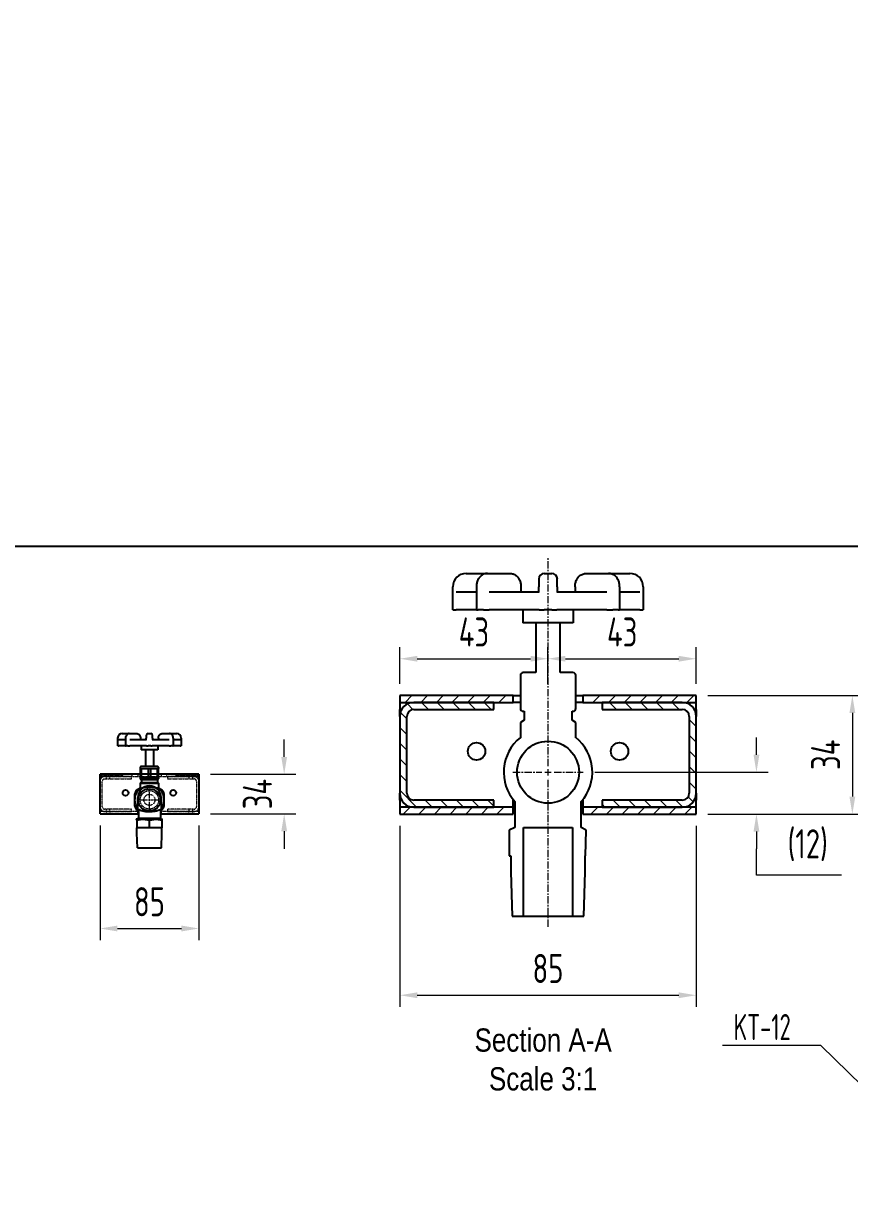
# Model space of a CAD drawing. Header units: millimetres. Extents: x -46397 to 283259, y -8690 to 23983.
# Drawn here: x 230108 to 230818, y -264 to 754 of the extents above; entities that cross this region are included whole.
import ezdxf
from ezdxf import colors
from ezdxf.entities.mleader import LeaderData, LeaderLine
from ezdxf.math import Vec2, Vec3

# ---------------------------------------------------------------- set-up
doc = ezdxf.new("R2010")
doc.units = ezdxf.units.MM
doc.linetypes.add('CENTER', pattern=[2, 1.25, -0.25, 0.25, -0.25])
doc.linetypes.add('HIDDEN', pattern=[0.375, 0.25, -0.125])
doc.layers.get('Defpoints').update_dxf_attribs({"lineweight": 0})
for name, color, linetype, lineweight in [('Dtext', 255, 'Continuous', 20), ('Long_AM_Hidden', 4, 'HIDDEN', 9), ('Long_AM_Visible', 30, 'Continuous', 25), ('Long_Centerline', 1, 'CENTER', 9), ('Long_Dim', 3, 'Continuous', 9), ('Long_Hatch', 9, 'Continuous', 9), ('Long_Text', 6, 'Continuous', 9), ('Mặt cắt', 7, 'Continuous', 20)]:
    doc.layers.add(name, color=color, linetype=linetype, lineweight=lineweight)
doc.styles.add('Chu va so', font='arial.ttf')
doc.styles.add('GHI CHÚ 3', font='isocp_IV25.ttf', dxfattribs={"width": 0.8})
doc.styles.add('Long_DIM_TEXT', font='arial.ttf', dxfattribs={"width": 0.8})
doc.styles.add('Long_Text', font='isocp.shx', dxfattribs={"width": 0.7})
doc.styles.get("Standard").update_dxf_attribs({"font": 'isocp.shx', "width": 0.8})
doc.styles.add('TCVN', font='arial.ttf')
doc.dimstyles.new('Vuong_DIM', dxfattribs={"dimtxt": 2.5, "dimasz": 2.3, "dimexe": 1.25, "dimexo": 0, "dimtad": 1, "dimtoh": 1, "dimdec": 0, "dimdsep": 46, "dimtxsty": 'GHI CHÚ 3', "dimcen": 2.3, "dimclrd": 9, "dimclre": 9, "dimclrt": 2, "dimadec": 0, "dimazin": 0, "dimtm": 1e-09, "dimtfac": 1, "dimtdec": 0, "dimtofl": 0, "dimtmove": 1, "dimatfit": 3, "dimfxl": 1, "dimtfill": 1, "dimlwd": 9, "dimlwe": 9, "dimarcsym": 1})
pattern_1 = [(135, (-104979.838, 11479.617), (-2.24506403, -2.24506403), [])]

# ---------------------------------------------------------------- blocks, each defined once
blk = doc.blocks.new('_Dot')
at = {"color": 0, "linetype": 'ByBlock', "lineweight": -2}
blk.add_line((-0.5, 0), (-1, 0), dxfattribs=at)
at = {"color": 0, "linetype": 'ByBlock', "const_width": 0.5}
blk.add_lwpolyline([(-0.25, 0, 1), (0.25, 0, 1)], format="xyb", close=True, dxfattribs=at)
blk = doc.blocks.new('*U1977')
at = {"layer": 'Long_Centerline', "color": 0, "transparency": 16777216}
for p, q in [((-8.9375, 0), (-1.5875, 0)), ((0, 1.5875), (0, 8.9375)), ((1.5875, 0), (8.9375, 0)), ((0, -8.9375), (0, -1.5875))]:
    blk.add_line(p, q, dxfattribs=at)
at = {"layer": 'Long_Centerline', "color": 0, "linetype": 'Continuous', "transparency": 16777216}
for p, q in [((-0.79375, 0), (0.79375, 0)), ((0, -0.79375), (0, 0.79375))]:
    blk.add_line(p, q, dxfattribs=at)
blk = doc.blocks.new('sdfsdfdsf')
at = {"layer": 'Long_AM_Hidden'}
for radius in [7.94, 4.76]:
    blk.add_circle((0, 0), radius, dxfattribs=at)
at = {"layer": 'Long_Centerline'}
blk.add_blockref('*U1977', (0, 0), dxfattribs=at)
blk = doc.blocks.new('svdsvdv')
at = {"layer": 'Long_AM_Hidden'}
for p, q in [((-44.0875, 22.3845), (-24.0875, 22.3845)), ((-24.0875, 22.1845), (-44.0875, 22.1845)), ((-44.0875, 21.5845), (40.9125, 21.5845)), ((-17.0875, 21.5845), (-40.0875, 21.5845)), ((-38.5875, 23.5845), (-38.5875, 21.5845)), ((-38.5875, 19.5845), (-38.5875, 21.5845)), ((-35.5875, 23.5845), (-35.5875, 21.5845)), ((-35.5875, 19.5845), (-35.5875, 21.5845)), ((-24.0875, 21.5845), (-24.0875, 22.3845)), ((-17.0875, 19.5845), (-17.0875, 21.5845)), ((-16.5875, 23.5845), (-16.5875, 21.5845)), ((-11.5875, 23.5845), (-11.5875, 21.5845)), ((8.4125, 23.5845), (8.4125, 21.5845)), ((13.4125, 21.5845), (13.4125, 23.5845)), ((36.9125, 21.5845), (13.9125, 21.5845)), ((13.9125, 21.5845), (13.9125, 19.5845)), ((20.9125, 22.3845), (40.9125, 22.3845)), ((20.9125, 21.5845), (20.9125, 22.3845)), ((40.9125, 22.1845), (20.9125, 22.1845)), ((32.4125, 23.5845), (32.4125, 21.5845)), ((32.4125, 21.5845), (32.4125, 19.5845)), ((35.4125, 23.5845), (35.4125, 21.5845)), ((35.4125, 21.5845), (35.4125, 19.5845)), ((-42.0875, -4.4155), (-42.0875, 17.5845)), ((-40.0875, 19.5845), (-17.0875, 19.5845)), ((13.9125, 19.5845), (36.9125, 19.5845)), ((38.9125, 17.5845), (38.9125, -4.4155)), ((-11.5875, -8.4155), (-44.0875, -8.4155)), ((-17.0875, -6.4155), (-40.0875, -6.4155)), ((-40.0875, -8.4155), (-17.0875, -8.4155)), ((-38.5875, -8.4155), (-38.5875, -6.4155)), ((-38.5875, -8.4155), (-38.5875, -10.4155)), ((-35.5875, -8.4155), (-35.5875, -6.4155)), ((-35.5875, -8.4155), (-35.5875, -10.4155)), ((-17.0875, -8.4155), (-17.0875, -6.4155)), ((40.9125, -8.4155), (8.4125, -8.4155)), ((36.9125, -6.4155), (13.9125, -6.4155)), ((13.9125, -6.4155), (13.9125, -8.4155)), ((13.9125, -8.4155), (36.9125, -8.4155)), ((32.4125, -6.4155), (32.4125, -8.4155)), ((32.4125, -8.4155), (32.4125, -10.4155)), ((35.4125, -6.4155), (35.4125, -8.4155)), ((35.4125, -8.4155), (35.4125, -10.4155))]:
    blk.add_line(p, q, dxfattribs=at)
for centre, radius, start, end in [((-40.0875, 17.5845), 4, 90, 180), ((36.9125, 17.5845), 4, 0, 90), ((-40.0875, 17.5845), 2, 90, 180), ((36.9125, 17.5845), 2, 0, 90), ((-40.0875, -4.4155), 4, 180, 270), ((-40.0875, -4.4155), 2, 180, 270), ((36.9125, -4.4155), 4, 270, 0), ((36.9125, -4.4155), 2, 270, 0)]:
    blk.add_arc(centre, radius, start, end, dxfattribs=at)
at = {"layer": 'Long_AM_Visible'}
for p, q in [((-44.0875, 19.5845), (-44.0875, 23.5845)), ((40.9125, 23.5845), (-44.0875, 23.5845)), ((40.9125, 23.5845), (40.9125, 19.5845)), ((-44.0875, -6.4155), (-44.0875, 19.5845)), ((40.9125, 19.5845), (40.9125, -6.4155)), ((-11.5875, -6.4155), (-11.5875, 3.5845)), ((8.4125, 3.5845), (8.4125, -6.4155)), ((-44.0875, -10.4155), (-44.0875, -6.4155)), ((-11.5875, -6.4155), (-11.5875, -10.4155)), ((8.4125, -10.4155), (8.4125, -6.4155)), ((40.9125, -6.4155), (40.9125, -10.4155)), ((-44.0875, -10.4155), (-11.5875, -10.4155)), ((8.4125, -10.4155), (40.9125, -10.4155))]:
    blk.add_line(p, q, dxfattribs=at)
for centre in [(-22.0875, 7.5845), (18.9125, 7.5845)]:
    blk.add_circle(centre, 2.5, dxfattribs=at)
blk.add_arc((-1.5875, 3.5845), 10, 0, 180, dxfattribs=at)
blk = doc.blocks.new('dsdssd')
at = {"layer": 'Long_AM_Visible'}
for p, q in [((-27.3, 46.6), (-27.3, 53.2)), ((-20.5, 51.7), (-26.4, 51.7)), ((-23.5, 57), (-17.4, 57)), ((-20.5, 53.2), (-20.5, 46.6)), ((-17.4, 57), (-15.9, 57)), ((-2.5, 51.7), (-16.9, 51.7)), ((-15.9, 57), (-10.9, 57)), ((-7.8, 53.2), (-7.8, 51.7)), ((-2.7, 55.4), (-2.7, 53.2)), ((-2.7, 51.7), (-2.7, 53.2)), ((-1.1, 57), (1.1, 57)), ((16.9, 51.7), (2.5, 51.7)), ((2.7, 53.2), (2.7, 55.4)), ((2.7, 53.2), (2.7, 51.7)), ((7.8, 53.2), (7.8, 51.7)), ((10.9, 57), (15.9, 57)), ((15.9, 57), (17.4, 57)), ((17.4, 57), (23.5, 57)), ((20.5, 53.2), (20.5, 46.6)), ((26.4, 51.7), (20.5, 51.7)), ((27.3, 53.2), (27.3, 46.6)), ((-27.3, 46.6), (-26.4, 46.6)), ((-20.5, 46.6), (-26.4, 46.6)), ((-20.5, 46.6), (-20.1, 46.6)), ((-18.5, 46.6), (-20.1, 46.6)), ((-18.5, 46.6), (-16.9, 46.6)), ((-2.5, 46.6), (-16.9, 46.6)), ((-7.2, 46.6), (-7.2, 42.9)), ((7.2, 42.9), (-7.2, 42.9)), ((-3.5, 42.9), (-3.5, 28.6)), ((-2.5, 46.6), (-1.1, 46.6)), ((1.1, 46.6), (-1.1, 46.6)), ((1.1, 46.6), (2.5, 46.6)), ((16.9, 46.6), (2.5, 46.6)), ((3.5, 42.9), (3.5, 28.6)), ((7.2, 46.6), (7.2, 42.9)), ((16.9, 46.6), (18.5, 46.6)), ((20.1, 46.6), (18.5, 46.6)), ((20.1, 46.6), (20.5, 46.6)), ((26.4, 46.6), (20.5, 46.6)), ((26.4, 46.6), (27.3, 46.6)), ((-7.9, 27.8), (-7.9, 27)), ((-7.9, 27), (-6.8, 27)), ((-7.9, 27), (-7.9, 19)), ((7.1, 28.6), (-7.1, 28.6)), ((-6.8, 27), (-4, 27)), ((-6.8, 19), (-6.8, 27)), ((-4, 27), (-1.2, 27)), ((-1.2, 27), (1.2, 27)), ((-1.2, 27), (-1.2, 19)), ((1.2, 27), (4, 27)), ((1.2, 19), (1.2, 27)), ((4, 27), (6.8, 27)), ((6.8, 27), (7.9, 27)), ((6.8, 27), (6.8, 19)), ((7.9, 27.8), (7.9, 27)), ((7.9, 19), (7.9, 27)), ((-7.9, 19), (-6.8, 19)), ((-7.9, 19), (-7.9, 18.3)), ((-6.9, 14.9), (-7.9, 14.3)), ((-7.9, 14.3), (7.9, 14.3)), ((-7.9, 14.3), (-7.9, 9.9)), ((-7.1, 17.5), (7.1, 17.5)), ((-6.9, 17.5), (-6.9, 14.9)), ((-6.9, 14.9), (6.9, 14.9)), ((-4, 19), (-6.8, 19)), ((-1.2, 19), (-4, 19)), ((-1.2, 19), (1.2, 19)), ((4, 19), (1.2, 19)), ((6.8, 19), (4, 19)), ((6.8, 19), (7.9, 19)), ((6.9, 17.5), (6.9, 14.9)), ((6.9, 14.9), (7.9, 14.3)), ((7.9, 19), (7.9, 18.3)), ((7.9, 14.3), (7.9, 9.9)), ((-9.5, -8.4), (-9.5, -15.9)), ((9.5, -8.4), (9.5, -15.9)), ((-9.5, -15.9), (-11, -16.6)), ((-10.9, -17.4), (-10.7, -24)), ((9.5, -15.9), (-9.5, -15.9)), ((0, -24), (0, -17.5)), ((9.5, -15.9), (11.1, -16.6)), ((11.1, -24), (11.1, -17.5)), ((0, -24), (-10.7, -24)), ((-10.7, -28.6), (-10.7, -24)), ((-10.3, -41.3), (-10.7, -28.6)), ((11.1, -24), (0, -24)), ((10.3, -41.3), (10.7, -28.6)), ((10.7, -28.6), (10.7, -24)), ((-10.3, -41.3), (10.3, -41.3))]:
    blk.add_line(p, q, dxfattribs=at)
blk.add_circle((0, 0), 9.53, dxfattribs=at)
for centre, radius, start, end in [((-23.5, 53.2), 3.81, 90, 180), ((-1.1, 55.4), 1.59, 90, 180), ((1.1, 55.4), 1.59, 0, 90), ((23.5, 53.2), 3.81, 0, 90), ((-7.1, 27.8), 0.794, 90, 180), ((7.1, 27.8), 0.794, 0, 90), ((-7.1, 18.3), 0.794, 180, 270), ((7.1, 18.3), 0.794, 270, 0), ((0, 0), 12.7, 128.6822, 221.4096), ((0, 0), 13.7, 141.5289, 158.4711), ((0, 0), 12.7, 318.5904, 51.3178), ((0, 0), 13.7, 21.5289, 38.4711), ((0, 0), 13.7, 201.5289, 218.4711), ((0, 0), 13.7, 321.5289, 338.4711)]:
    blk.add_arc(centre, radius, start, end, dxfattribs=at)
for points, knots in [([(-17.4, 57), (-17.7, 57), (-18, 56.9), (-18.6, 56.7), (-18.9, 56.6), (-19.4, 56.2), (-19.6, 55.9), (-20, 55.3), (-20.2, 55), (-20.4, 54.3), (-20.5, 54), (-20.5, 53.5), (-20.5, 53.3), (-20.5, 53.2)], [3.141593, 3.141593, 3.141593, 3.141593, 3.386299, 3.386299, 3.644929, 3.644929, 3.941932, 3.941932, 4.256092, 4.256092, 4.570251, 4.570251, 4.712389, 4.712389, 4.712389, 4.712389]), ([(-10.9, 57), (-10.6, 57), (-10.3, 56.9), (-9.7, 56.7), (-9.4, 56.6), (-8.9, 56.2), (-8.7, 55.9), (-8.3, 55.3), (-8.1, 55), (-7.9, 54.3), (-7.8, 54), (-7.8, 53.5), (-7.8, 53.3), (-7.8, 53.2)], [3.141593, 3.141593, 3.141593, 3.141593, 3.386299, 3.386299, 3.644929, 3.644929, 3.941932, 3.941932, 4.256092, 4.256092, 4.570251, 4.570251, 4.712389, 4.712389, 4.712389, 4.712389]), ([(7.8, 53.2), (7.8, 53.5), (7.8, 53.9), (7.9, 54.6), (8.1, 54.9), (8.4, 55.5), (8.6, 55.8), (9.1, 56.3), (9.4, 56.6), (10.1, 56.9), (10.4, 57), (10.8, 57), (10.9, 57), (10.9, 57)], [1.570796, 1.570796, 1.570796, 1.570796, 1.884956, 1.884956, 2.199115, 2.199115, 2.513274, 2.513274, 2.827433, 2.827433, 3.094591, 3.094591, 3.141593, 3.141593, 3.141593, 3.141593]), ([(20.5, 53.2), (20.5, 53.5), (20.5, 53.9), (20.3, 54.6), (20.2, 54.9), (19.9, 55.5), (19.7, 55.8), (19.2, 56.3), (18.9, 56.6), (18.2, 56.9), (17.9, 57), (17.5, 57), (17.4, 57), (17.4, 57)], [1.570796, 1.570796, 1.570796, 1.570796, 1.884956, 1.884956, 2.199115, 2.199115, 2.513274, 2.513274, 2.827433, 2.827433, 3.094591, 3.094591, 3.141593, 3.141593, 3.141593, 3.141593]), ([(-7.9, 9.9), (-7.9, 9.9), (-7.8, 9.9), (-7.4, 10.1), (-6.9, 10.2), (-5.6, 10.5), (-4.8, 10.7), (-3.3, 10.9), (-2.5, 11), (-1.1, 11.1), (-0.4, 11.2), (1, 11.1), (1.7, 11.1), (3.2, 11), (4, 10.8), (5.5, 10.6), (6.3, 10.4), (7.2, 10.1), (7.5, 10.1), (7.8, 9.9), (7.9, 9.9), (7.9, 9.9)], [2.51619, 2.51619, 2.51619, 2.51619, 2.736102, 2.736102, 3.051506, 3.051506, 3.357299, 3.357299, 3.596807, 3.596807, 3.806045, 3.806045, 4.020378, 4.020378, 4.278667, 4.278667, 4.603526, 4.603526, 4.82121, 4.82121, 5.031564, 5.031564, 5.031564, 5.031564]), ([(9.5, -8.4), (9.5, -8.4), (9.4, -8.5), (8.8, -8.7), (8.2, -9), (6.7, -9.5), (5.8, -9.7), (3.9, -10.1), (3.1, -10.2), (1.3, -10.4), (0.4, -10.4), (-1.3, -10.4), (-2.2, -10.3), (-4, -10.1), (-4.9, -9.9), (-6.7, -9.5), (-7.6, -9.2), (-8.7, -8.8), (-9, -8.6), (-9.4, -8.4), (-9.5, -8.4), (-9.5, -8.4)], [3.035581, 3.035581, 3.035581, 3.035581, 3.311302, 3.311302, 3.681521, 3.681521, 4.051096, 4.051096, 4.337625, 4.337625, 4.595488, 4.595488, 4.859119, 4.859119, 5.172327, 5.172327, 5.56792, 5.56792, 5.822569, 5.822569, 6.069361, 6.069361, 6.069361, 6.069361])]:
    blk.add_open_spline(points, degree=3, knots=knots, dxfattribs=at)
for points, weights in [([(-12.7, 5), (-12.7, 0), (-12.7, -5)], [2.18058853235, 2.34413267227, 2.18058853235]), ([(-7.9, 10.1), (-9.3, 9.3), (-10.7, 8.5)], [2.26396248395, 2.24463040199, 2.19343920272]), ([(10.7, 8.5), (9.3, 9.3), (7.9, 10.1)], [2.19343920272, 2.24463040199, 2.26396248395]), ([(12.7, -5), (12.7, 0), (12.7, 5)], [2.18058853235, 2.34413267227, 2.18058853235]), ([(-10.7, -8.5), (-10.1, -8.8), (-9.5, -9.2)], [2.19343920272, 2.21449517742, 2.23016108925]), ([(9.5, -9.2), (10.1, -8.8), (10.7, -8.5)], [2.23016108925, 2.21449517742, 2.19343920272]), ([(-10.9, -17.4), (-11, -16.6), (-11, -16.6)], [1.65878225226, 1.79113136879, 1.79113136879]), ([(-10.9, -17.4), (-5.5, -15.9), (0, -17.5)], [1.66338151687, 1.90835487652, 1.6559498784]), ([(0, -17.5), (5.6, -15.9), (11.1, -17.5)], [1.6559498784, 1.91212621612, 1.6559498784]), ([(11.1, -17.5), (11.1, -16.6), (11.1, -16.6)], [1.6559498784, 1.78403804726, 1.78403804726])]:
    blk.add_rational_spline(points, weights, degree=2, dxfattribs=at)
blk = doc.blocks.new('dsdsfdf')
at = {"layer": 'Long_AM_Visible'}
for name, p in [('dsdssd', (0, -42.8625)), ('svdsvdv', (1.5875, -44.45)), ('sdfsdfdsf', (0, -42.8625))]:
    blk.add_blockref(name, p, dxfattribs=at)
blk = doc.blocks.new('*D2385')
at = {"layer": 'Defpoints', "color": 0, "transparency": 16777216}
for p in [(230173.2, 74, 0), (230258.2, 74, 0), (230258.2, -24.6)]:
    blk.add_point(p, dxfattribs=at)
at = {"layer": 'Long_Dim', "color": 9, "lineweight": 9, "transparency": 16777216}
for p, q in [((230173.2, 64), (230173.2, -34.6)), ((230258.2, 64), (230258.2, -34.6)), ((230188.2, -24.6), (230243.2, -24.6))]:
    blk.add_line(p, q, dxfattribs=at)
at = {"layer": 'Long_Dim', "color": 9, "transparency": 16777216}
for points in [[(230188.2, -22.1), (230188.2, -27.1), (230173.2, -24.6)], [(230243.2, -22.1), (230243.2, -27.1), (230258.2, -24.6)]]:
    blk.add_solid(points, dxfattribs=at)
at = {"layer": 'Long_Dim', "color": 2, "transparency": 16777216, "insert": (230215.7, -1.6), "char_height": 25, "attachment_point": 5, "style": 'GHI CHÚ 3', "bg_fill": 3, "box_fill_scale": 1.1, "bg_fill_color": 256, "bg_fill_true_color": 13158600, "bg_fill_transparency": 0}
blk.add_mtext('85', dxfattribs=at)
blk = doc.blocks.new('*D2384')
at = {"layer": 'Defpoints', "color": 0, "transparency": 16777216}
for p in [(230258.2, 108, 0), (230331.6, 108), (230258.2, 74)]:
    blk.add_point(p, dxfattribs=at)
at = {"layer": 'Long_Dim', "color": 9, "lineweight": 9, "transparency": 16777216}
for p, q in [((230331.6, 123), (230331.6, 138)), ((230268.2, 108), (230341.6, 108)), ((230268.2, 74), (230341.6, 74)), ((230331.6, 59), (230331.6, 44))]:
    blk.add_line(p, q, dxfattribs=at)
at = {"layer": 'Long_Dim', "color": 9, "transparency": 16777216}
for points in [[(230329.1, 123), (230334.1, 123), (230331.6, 108)], [(230329.1, 59), (230334.1, 59), (230331.6, 74)]]:
    blk.add_solid(points, dxfattribs=at)
at = {"layer": 'Long_Dim', "color": 2, "transparency": 16777216, "insert": (230308.6, 91), "char_height": 25, "attachment_point": 5, "rotation": 90, "style": 'GHI CHÚ 3', "bg_fill": 3, "box_fill_scale": 1.1, "bg_fill_color": 256, "bg_fill_true_color": 13158600, "bg_fill_transparency": 0}
blk.add_mtext('34', dxfattribs=at)
blk = doc.blocks.new('ewwew')
at = {"layer": 'Long_Hatch'}
h = blk.add_hatch(dxfattribs=at)
h.set_pattern_fill('ANSI31', color=256)
h.set_pattern_definition([(45, (-104979.838, 11479.617), (-2.24506403, 2.24506403), [])])
h.paths.add_polyline_path([(-17.14, -7.78), (-17.14, -5.78), (-49.64, -5.78), (-49.64, -7.78)])
h.paths.add_polyline_path([(35.36, -7.78), (35.36, -5.78), (2.86, -5.78), (2.86, -7.78)])
h.paths.add_polyline_path([(35.36, -39.78), (35.36, -37.78), (2.86, -37.78), (2.86, -39.78)])
h.paths.add_polyline_path([(-17.14, -39.78), (-17.14, -37.78), (-49.64, -37.78), (-49.64, -39.78)])
h = blk.add_hatch(dxfattribs=at)
h.set_pattern_fill('ANSI31', color=4, angle=90)
h.set_pattern_definition(pattern_1)
h.paths.add_polyline_path([(-45.64, -7.78, 0.414214), (-49.64, -11.78), (-49.64, -33.78, 0.414214), (-45.64, -37.78), (-22.64, -37.78), (-22.64, -35.78), (-45.64, -35.78, -0.414214), (-47.64, -33.78), (-47.64, -11.78, -0.414214), (-45.64, -9.78), (-22.64, -9.78), (-22.64, -7.78)])
at = {"layer": 'Mặt cắt'}
h = blk.add_hatch(dxfattribs=at)
h.set_pattern_fill('ANSI31', color=4, angle=90)
h.set_pattern_definition(pattern_1)
h.paths.add_polyline_path([(31.36, -9.78, -0.414214), (33.36, -11.78), (33.36, -33.78, -0.414214), (31.36, -35.78), (8.36, -35.78), (8.36, -37.78), (31.36, -37.78, 0.414214), (35.36, -33.78), (35.36, -11.78, 0.414214), (31.36, -7.78), (8.36, -7.78), (8.36, -9.78)])
at = {"layer": 'Long_AM_Visible'}
for p, q in [((-30.64, 29.21), (-24.52, 29.21)), ((-24.52, 29.21), (-22.99, 29.21)), ((-22.99, 29.21), (-18.05, 29.21)), ((-9.81, 27.62), (-9.81, 25.4)), ((-8.22, 29.21), (-6.06, 29.21)), ((-4.48, 25.4), (-4.48, 27.62)), ((3.77, 29.21), (8.71, 29.21)), ((8.71, 29.21), (10.23, 29.21)), ((10.23, 29.21), (16.35, 29.21)), ((-34.45, 18.8), (-34.45, 25.4)), ((-27.68, 23.88), (-33.5, 23.88)), ((-27.68, 25.4), (-27.68, 18.8)), ((-9.67, 23.88), (-23.99, 23.88)), ((-14.9, 25.4), (-14.9, 23.88)), ((-9.81, 23.88), (-9.81, 25.4)), ((9.71, 23.88), (-4.61, 23.88)), ((-4.48, 25.4), (-4.48, 23.88)), ((0.61, 25.4), (0.61, 23.88)), ((13.39, 25.4), (13.39, 18.8)), ((19.22, 23.88), (13.39, 23.88)), ((20.16, 25.4), (20.16, 18.8)), ((-34.45, 18.8), (-33.5, 18.8)), ((-27.68, 18.8), (-33.5, 18.8)), ((-27.68, 18.8), (-27.21, 18.8)), ((-25.69, 18.8), (-27.21, 18.8)), ((-25.69, 18.8), (-23.99, 18.8)), ((-9.67, 18.8), (-23.99, 18.8)), ((-14.38, 18.8), (-14.38, 15.08)), ((-9.67, 18.8), (-8.22, 18.8)), ((-6.06, 18.8), (-8.22, 18.8)), ((-6.06, 18.8), (-4.61, 18.8)), ((9.71, 18.8), (-4.61, 18.8)), ((0.1, 18.8), (0.1, 15.08)), ((9.71, 18.8), (11.4, 18.8)), ((12.93, 18.8), (11.4, 18.8)), ((12.93, 18.8), (13.39, 18.8)), ((19.22, 18.8), (13.39, 18.8)), ((19.22, 18.8), (20.16, 18.8)), ((0.1, 15.08), (-14.38, 15.08)), ((-10.64, 15.08), (-10.64, 0.79)), ((-3.65, 0.79), (-3.65, 15.08)), ((-15.08, 0), (-15.08, -0.79)), ((-10.64, 0.79), (-14.29, 0.79)), ((0, 0.79), (-3.65, 0.79)), ((0.79, -0.79), (0.79, 0)), ((-15.08, -0.79), (-15.08, -8.73)), ((0.79, -8.73), (0.79, -0.79)), ((-17.14, -5.78), (-49.64, -5.78)), ((-49.64, -5.78), (-49.64, -7.78)), ((-17.14, -5.78), (-15.08, -5.78)), ((-17.14, -7.78), (-17.14, -5.78)), ((0.79, -5.78), (2.86, -5.78)), ((35.36, -5.78), (2.86, -5.78)), ((2.86, -5.78), (2.86, -7.78)), ((35.36, -7.78), (35.36, -5.78)), ((-49.64, -7.78), (-49.64, -9.78)), ((-49.64, -7.78), (-17.14, -7.78)), ((-49.64, -11.78), (-49.64, -9.78)), ((-22.64, -7.78), (-45.64, -7.78)), ((-45.64, -9.78), (-22.64, -9.78)), ((-22.64, -9.78), (-22.64, -7.78)), ((-15.08, -7.78), (-17.14, -7.78)), ((-15.08, -8.73), (-15.08, -9.52)), ((2.86, -7.78), (0.79, -7.78)), ((0.79, -9.52), (0.79, -8.73)), ((2.86, -7.78), (35.36, -7.78)), ((8.36, -7.78), (8.36, -9.78)), ((31.36, -7.78), (8.36, -7.78)), ((8.36, -9.78), (31.36, -9.78)), ((35.36, -9.78), (35.36, -7.78)), ((35.36, -9.78), (35.36, -11.78)), ((-49.64, -11.78), (-49.64, -33.78)), ((-47.64, -33.78), (-47.64, -11.78)), ((-14.02, -12.88), (-15.08, -13.49)), ((-15.08, -13.49), (-15.08, -17.87)), ((-14.29, -10.32), (-14.02, -10.32)), ((-14.02, -10.32), (-14.02, -12.88)), ((-0.27, -10.32), (0, -10.32)), ((-0.27, -12.88), (-0.27, -10.32)), ((0.79, -13.49), (-0.27, -12.88)), ((0.79, -17.87), (0.79, -13.49)), ((33.36, -11.78), (33.36, -33.78)), ((35.36, -33.78), (35.36, -11.78)), ((-49.64, -35.78), (-49.64, -33.78)), ((35.36, -33.78), (35.36, -35.78)), ((-49.64, -35.78), (-49.64, -37.78)), ((-22.64, -35.78), (-45.64, -35.78)), ((-22.64, -37.78), (-22.64, -35.78)), ((-17.14, -35.78), (-17.14, -35.61)), ((-17.14, -37.78), (-17.14, -35.78)), ((-16.67, -36.18), (-16.67, -43.66)), ((2.38, -43.66), (2.38, -36.18)), ((2.86, -35.61), (2.86, -35.78)), ((2.86, -35.78), (2.86, -37.78)), ((31.36, -35.78), (8.36, -35.78)), ((8.36, -35.78), (8.36, -37.78)), ((35.36, -37.78), (35.36, -35.78)), ((-17.14, -37.78), (-49.64, -37.78)), ((-49.64, -37.78), (-49.64, -39.78)), ((-49.64, -39.78), (-17.14, -39.78)), ((-45.64, -37.78), (-22.64, -37.78)), ((-17.14, -39.78), (-17.14, -37.78)), ((35.36, -37.78), (2.86, -37.78)), ((2.86, -37.78), (2.86, -39.78)), ((2.86, -39.78), (35.36, -39.78)), ((8.36, -37.78), (31.36, -37.78)), ((35.36, -39.78), (35.36, -37.78)), ((-16.67, -43.66), (-18.26, -44.42)), ((-14.13, -69.06), (-14.13, -43.66)), ((-14.13, -43.66), (-0.16, -43.66)), ((-0.16, -43.66), (-0.16, -69.06)), ((3.81, -44.34), (2.38, -43.66)), ((-18.26, -44.42), (-18.26, -51.78)), ((3.58, -51.78), (3.81, -44.34)), ((-18.26, -51.78), (-17.81, -51.78)), ((-17.81, -51.78), (-17.81, -56.36)), ((3.52, -51.78), (3.58, -51.78)), ((3.52, -56.36), (3.52, -51.78)), ((-17.81, -56.36), (-17.42, -69.06)), ((3.13, -69.06), (3.52, -56.36)), ((-17.42, -69.06), (-14.13, -69.06)), ((-14.13, -69.06), (-0.16, -69.06)), ((-0.16, -69.06), (3.13, -69.06))]:
    blk.add_line(p, q, dxfattribs=at)
for centre, radius in [((-27.64, -21.78), 2.5), ((-7.14, -27.78), 8.89), ((13.36, -21.78), 2.5)]:
    blk.add_circle(centre, radius, dxfattribs=at)
for centre, radius, start, end in [((-30.64, 25.4), 3.81, 90, 180), ((-8.22, 27.62), 1.59, 90, 180), ((-6.06, 27.62), 1.59, 0, 90), ((16.35, 25.4), 3.81, 0, 90), ((-14.29, 0), 0.794, 90, 180), ((0, 0), 0.794, 0, 90), ((-45.64, -11.78), 4, 90, 180), ((-45.64, -11.78), 2, 90, 180), ((-14.29, -9.52), 0.794, 180, 270), ((0, -9.52), 0.794, 270, 0), ((31.36, -11.78), 4, 0, 90), ((31.36, -11.78), 2, 0, 90), ((-7.14, -27.78), 12.7, 128.6822, 221.4096), ((-7.14, -27.78), 12.7, 318.5904, 51.3178), ((-45.64, -33.78), 4, 180, 270), ((-45.64, -33.78), 2, 180, 270), ((31.36, -33.78), 2, 270, 0), ((31.36, -33.78), 4, 270, 0)]:
    blk.add_arc(centre, radius, start, end, dxfattribs=at)
for points, knots in [([(-24.52, 29.21), (-24.83, 29.21), (-25.14, 29.15), (-25.73, 28.95), (-26.01, 28.79), (-26.53, 28.38), (-26.77, 28.13), (-27.16, 27.55), (-27.32, 27.23), (-27.55, 26.57), (-27.62, 26.22), (-27.67, 25.72), (-27.68, 25.56), (-27.68, 25.4)], [3.141593, 3.141593, 3.141593, 3.141593, 3.386299, 3.386299, 3.644929, 3.644929, 3.941932, 3.941932, 4.256092, 4.256092, 4.570251, 4.570251, 4.712389, 4.712389, 4.712389, 4.712389]), ([(-18.05, 29.21), (-17.74, 29.21), (-17.43, 29.15), (-16.84, 28.95), (-16.56, 28.79), (-16.04, 28.38), (-15.81, 28.13), (-15.42, 27.55), (-15.26, 27.23), (-15.03, 26.57), (-14.95, 26.22), (-14.9, 25.72), (-14.9, 25.56), (-14.9, 25.4)], [3.141593, 3.141593, 3.141593, 3.141593, 3.386299, 3.386299, 3.644929, 3.644929, 3.941932, 3.941932, 4.256092, 4.256092, 4.570251, 4.570251, 4.712389, 4.712389, 4.712389, 4.712389]), ([(0.61, 25.4), (0.61, 25.75), (0.65, 26.1), (0.8, 26.78), (0.92, 27.12), (1.25, 27.75), (1.45, 28.04), (1.96, 28.57), (2.27, 28.79), (2.92, 29.09), (3.25, 29.18), (3.65, 29.21), (3.71, 29.21), (3.77, 29.21)], [1.570796, 1.570796, 1.570796, 1.570796, 1.884956, 1.884956, 2.199115, 2.199115, 2.513274, 2.513274, 2.827433, 2.827433, 3.094591, 3.094591, 3.141593, 3.141593, 3.141593, 3.141593]), ([(13.39, 25.4), (13.39, 25.75), (13.35, 26.1), (13.2, 26.78), (13.08, 27.12), (12.75, 27.75), (12.55, 28.04), (12.04, 28.57), (11.73, 28.79), (11.08, 29.09), (10.75, 29.18), (10.35, 29.21), (10.29, 29.21), (10.23, 29.21)], [1.570796, 1.570796, 1.570796, 1.570796, 1.884956, 1.884956, 2.199115, 2.199115, 2.513274, 2.513274, 2.827433, 2.827433, 3.094591, 3.094591, 3.141593, 3.141593, 3.141593, 3.141593])]:
    blk.add_open_spline(points, degree=3, knots=knots, dxfattribs=at)
blk = doc.blocks.new('*D2382')
at = {"layer": 'Defpoints', "color": 0, "transparency": 16777216}
for p in [(230686, 175.8), (230686, 73.8), (230820.3, 73.8)]:
    blk.add_point(p, dxfattribs=at)
at = {"layer": 'Long_Dim', "color": 9, "lineweight": 9, "transparency": 16777216}
for p, q in [((230696, 175.8), (230830.3, 175.8)), ((230820.3, 160.8), (230820.3, 88.8)), ((230696, 73.8), (230830.3, 73.8))]:
    blk.add_line(p, q, dxfattribs=at)
at = {"layer": 'Long_Dim', "color": 9, "transparency": 16777216}
for points in [[(230817.8, 160.8), (230822.8, 160.8), (230820.3, 175.8)], [(230817.8, 88.8), (230822.8, 88.8), (230820.3, 73.8)]]:
    blk.add_solid(points, dxfattribs=at)
at = {"layer": 'Long_Dim', "color": 2, "transparency": 16777216, "insert": (230797.3, 124.8), "char_height": 25, "attachment_point": 5, "rotation": 90, "style": 'GHI CHÚ 3', "bg_fill": 3, "box_fill_scale": 1.1, "bg_fill_color": 256, "bg_fill_true_color": 13158600, "bg_fill_transparency": 0}
blk.add_mtext('34', dxfattribs=at)
blk = doc.blocks.new('*D2381')
at = {"layer": 'Defpoints', "color": 0, "transparency": 16777216}
for p in [(230431, 73.8), (230686, 73.8), (230686, -82)]:
    blk.add_point(p, dxfattribs=at)
at = {"layer": 'Long_Dim', "color": 9, "lineweight": 9, "transparency": 16777216}
for p, q in [((230431, 63.8), (230431, -92)), ((230686, 63.8), (230686, -92)), ((230446, -82), (230671, -82))]:
    blk.add_line(p, q, dxfattribs=at)
at = {"layer": 'Long_Dim', "color": 9, "transparency": 16777216}
for points in [[(230446, -79.5), (230446, -84.5), (230431, -82)], [(230671, -79.5), (230671, -84.5), (230686, -82)]]:
    blk.add_solid(points, dxfattribs=at)
at = {"layer": 'Long_Dim', "color": 2, "transparency": 16777216, "insert": (230558.5, -59), "char_height": 25, "attachment_point": 5, "style": 'GHI CHÚ 3', "bg_fill": 3, "box_fill_scale": 1.1, "bg_fill_color": 256, "bg_fill_true_color": 13158600, "bg_fill_transparency": 0}
blk.add_mtext('85', dxfattribs=at)
blk = doc.blocks.new('*U2207')
at = {"layer": 'Long_Centerline', "color": 0, "ltscale": 5, "transparency": 16777216}
for p, q in [((0, 5.3), (0, 184.5)), ((-30.2, 0), (-5.3, 0)), ((5.3, 0), (30.2, 0)), ((0, -132.9), (0, -5.3))]:
    blk.add_line(p, q, dxfattribs=at)
at = {"layer": 'Long_Centerline', "color": 0, "linetype": 'Continuous', "ltscale": 5, "transparency": 16777216}
for p, q in [((-2.7, 0), (2.7, 0)), ((0, -2.7), (0, 2.7))]:
    blk.add_line(p, q, dxfattribs=at)
blk = doc.blocks.new('*D2380')
at = {"layer": 'Defpoints', "color": 0, "transparency": 16777216}
for p in [(230558.5, 207.4), (230431, 175.8), (230558.5, 175.8)]:
    blk.add_point(p, dxfattribs=at)
at = {"layer": 'Long_Dim', "color": 9, "lineweight": 9, "transparency": 16777216}
for p, q in [((230431, 185.8), (230431, 217.4)), ((230558.5, 185.8), (230558.5, 217.4)), ((230446, 207.4), (230543.5, 207.4))]:
    blk.add_line(p, q, dxfattribs=at)
at = {"layer": 'Long_Dim', "color": 9, "transparency": 16777216}
for points in [[(230446, 209.9), (230446, 204.9), (230431, 207.4)], [(230543.5, 209.9), (230543.5, 204.9), (230558.5, 207.4)]]:
    blk.add_solid(points, dxfattribs=at)
at = {"layer": 'Long_Dim', "color": 2, "transparency": 16777216, "insert": (230494.8, 230.4), "char_height": 25, "attachment_point": 5, "style": 'GHI CHÚ 3', "bg_fill": 3, "box_fill_scale": 1.1, "bg_fill_color": 256, "bg_fill_true_color": 13158600, "bg_fill_transparency": 0}
blk.add_mtext('43', dxfattribs=at)
blk = doc.blocks.new('*D2379')
at = {"layer": 'Defpoints', "color": 0, "transparency": 16777216}
for p in [(230686, 207.4), (230558.5, 175.8), (230686, 175.8)]:
    blk.add_point(p, dxfattribs=at)
at = {"layer": 'Long_Dim', "color": 9, "lineweight": 9, "transparency": 16777216}
for p, q in [((230558.5, 185.8), (230558.5, 217.4)), ((230686, 185.8), (230686, 217.4)), ((230573.5, 207.4), (230671, 207.4))]:
    blk.add_line(p, q, dxfattribs=at)
at = {"layer": 'Long_Dim', "color": 9, "transparency": 16777216}
for points in [[(230573.5, 209.9), (230573.5, 204.9), (230558.5, 207.4)], [(230671, 209.9), (230671, 204.9), (230686, 207.4)]]:
    blk.add_solid(points, dxfattribs=at)
at = {"layer": 'Long_Dim', "color": 2, "transparency": 16777216, "insert": (230622.3, 230.4), "char_height": 25, "attachment_point": 5, "style": 'GHI CHÚ 3', "bg_fill": 3, "box_fill_scale": 1.1, "bg_fill_color": 256, "bg_fill_true_color": 13158600, "bg_fill_transparency": 0}
blk.add_mtext('43', dxfattribs=at)
blk = doc.blocks.new('*D2378')
at = {"layer": 'Defpoints', "color": 0, "transparency": 16777216}
for p in [(230588.7, 109.8), (230737.8, 109.8), (230686, 73.8)]:
    blk.add_point(p, dxfattribs=at)
at = {"layer": 'Long_Dim', "color": 9, "lineweight": 9, "transparency": 16777216}
for p, q in [((230737.8, 124.8), (230737.8, 139.8)), ((230598.7, 109.8), (230747.8, 109.8)), ((230696, 73.8), (230747.8, 73.8)), ((230737.8, 58.8), (230737.8, 43.8)), ((230737.8, 21.3), (230737.8, 43.8)), ((230811, 21.3), (230737.8, 21.3))]:
    blk.add_line(p, q, dxfattribs=at)
at = {"layer": 'Long_Dim', "color": 9, "transparency": 16777216}
for points in [[(230735.3, 124.8), (230740.3, 124.8), (230737.8, 109.8)], [(230735.3, 58.8), (230740.3, 58.8), (230737.8, 73.8)]]:
    blk.add_solid(points, dxfattribs=at)
at = {"layer": 'Long_Dim', "color": 2, "transparency": 16777216, "insert": (230781.9, 47), "char_height": 25, "attachment_point": 5, "style": 'GHI CHÚ 3', "bg_fill": 3, "box_fill_scale": 1.1, "bg_fill_color": 256, "bg_fill_true_color": 13158600, "bg_fill_transparency": 0}
blk.add_mtext('(12)', dxfattribs=at)
blk = doc.blocks.new('*U2442')
at = {"lineweight": 25}
for points in [[(0, 0), (4432.7, 0), (4432.7, 2903.7), (0, 2903.7)], [(0, 0), (3351.6, 0), (3351.6, 2903.7), (0, 2903.7)]]:
    blk.add_lwpolyline(points, close=True, dxfattribs=at)
at = {"layer": 'Dtext', "ltscale": 0.1}
for tag, p, height, style in [('REV_3', (3380.1, 1090.6), 19.3, 'TCVN'), ('FOR_APPROVAL3', (3573.2, 1089.3, -0.2), 23.2, 'TCVN'), ('REV_2', (3380.1, 1018.5), 19.3, 'TCVN'), ('FOR_APPROVAL2', (3573.2, 1017.2, -0.2), 23.2, 'TCVN'), ('REV_1', (3380.1, 946.5), 19.3, 'TCVN'), ('FOR_APPROVAL1', (3573.2, 945.1, -0.2), 23.2, 'TCVN'), ('NGUOI_VE', (3778.9, 873.4, -0.2), 23.2, 'TCVN'), ('NGUOI_KIEM_2', (3983.6, 873.4, -0.2), 23.2, 'TCVN'), ('NGUOI_DUYET', (4230.9, 873.4, -0.2), 23.2, 'TCVN'), ('REV_0', (3380.1, 874.4), 19.3, 'TCVN'), ('1.1_A4', (4243.3, 44, -0.2), 23.2, 'Chu va so'), ('A4_A4', (4320.4, 44, -0.2), 23.2, 'Chu va so'), ('REV.', (4383.9, 44, -0.2), 23.2, 'Chu va so')]:
    blk.add_attdef(tag, p, '', height=height, dxfattribs=dict(at, style=style))
for tag, p, height, style, width in [('NGAY_REV03', (3429.1, 1089.3, -0.2), 20.1, 'TCVN', 0.95), ('NGAY_REV02', (3429.1, 1017.2, -0.2), 20.1, 'TCVN', 0.95), ('NGAY_REV01', (3429.1, 945.1, -0.2), 20.1, 'TCVN', 0.95), ('NGAY_REV0', (3429.1, 873, -0.2), 20.1, 'TCVN', 0.95), ('DWD.NO', (3427.3, 18.8, -0.2), 30.9, 'Chu va so', 0.85)]:
    blk.add_attdef(tag, p, '', height=height, dxfattribs=dict(at, style=style, width=width))
at = {"layer": 'Dtext', "lineweight": 25, "ltscale": 0.1, "style": 'Chu va so'}
for tag, p, height in [('PROJECT_CODE', (3650.5, 363), 46.3), ('TITLE1', (3449.9, 276.8, -0.2), 30.9), ('TITLE2', (3449.9, 204.2, -0.2), 30.9), ('TITLE3', (3449.9, 132.1, -0.2), 30.9)]:
    blk.add_attdef(tag, p, '', height=height, dxfattribs=at)

msp = doc.modelspace()

# ---------------------------------------------------------------- block references
at = {"layer": 'Long_AM_Visible', "xscale": 3, "yscale": 3, "zscale": 3}
msp.add_blockref('ewwew', (230579.97, 193.13), dxfattribs=at)
at = {"layer": 'Long_AM_Visible'}
msp.add_blockref('dsdsfdf', (230215.68, 128.89, 0.02), dxfattribs=at)

# ---------------------------------------------------------------- texts
at = {"layer": 'Long_Text', "insert": (230388.99, -110.56), "char_height": 20, "width": 330.6527, "attachment_point": 1, "style": 'Long_DIM_TEXT'}
msp.add_mtext('\\A1;\\pxqc;{\\W0.8;Section A-A\\PScale 3:1}', dxfattribs=at)

# ---------------------------------------------------------------- leaders
at = {"color": 3, "ltscale": 5}
ml = msp.add_multileader_mtext('Standard', dxfattribs=at)
ml.set_content('{\\fArial|b0|i0|c0|p34;Khoan lỗ %%C10 cho cùm ống DN200 (theo thực tế)}', color=3)
ml.set_leader_properties(lineweight=9)
ml.set_arrow_properties(name='DOT')
ml.build(insert=Vec2(0, 0))
ml.multileader.update_dxf_attribs({"has_dogleg": 0, "text_left_attachment_type": 5, "text_right_attachment_type": 6, "dogleg_length": 0.1, "arrow_head_size": 17.4, "scale": 300})
ctx = ml.context
ctx.base_point, ctx.scale, ctx.char_height, ctx.arrow_head_size, ctx.landing_gap_size, ctx.plane_origin = Vec3(148509.96, 665.28), 300, 24, 17.4, 18, Vec3(149312.43, -378.76)
ctx.left_attachment, ctx.right_attachment = 5, 6
notes = []
notes.append((ctx, [(0, (1, 1, 0), (148878.33, 716.29), (-1, 0), 30, [(0, [(149054.42, 441.35)], 0, [])])]))
ctx.mtext.insert, ctx.mtext.width, ctx.mtext.flow_direction = Vec3(148527.96, 747.35), 309.9931, 5
ml = msp.add_multileader_mtext('Standard', dxfattribs=at)
ml.set_content('{\\fArial|b0|i0|c0|p34;Khoan lỗ %%C10 cho cùm ống DN100 (theo thực tế)}', color=3)
ml.set_leader_properties(lineweight=9)
ml.set_arrow_properties(name='DOT')
ml.build(insert=Vec2(0, 0))
ml.multileader.update_dxf_attribs({"has_dogleg": 0, "text_left_attachment_type": 5, "text_right_attachment_type": 6, "dogleg_length": 0.1, "arrow_head_size": 17.4, "scale": 300})
ctx = ml.context
ctx.base_point, ctx.scale, ctx.char_height, ctx.arrow_head_size, ctx.landing_gap_size, ctx.plane_origin = Vec3(149602.55, 578.05), 300, 24, 17.4, 18, Vec3(149253.66, -389.59)
ctx.left_attachment, ctx.right_attachment = 5, 6
notes.append((ctx, [(0, (1, 1, 0), (149572.55, 578.05), (1, 0), 30, [(0, [(149511.66, 430.53)], 0, [])])]))
ctx.mtext.insert, ctx.mtext.width, ctx.mtext.flow_direction = Vec3(149620.55, 660.13), 306.4046, 5
at = {"layer": 'Long_AM_Visible'}
ml = msp.add_multileader_mtext('Standard', dxfattribs=at)
ml.set_content('KT-12', color=2, style='Long_Text')
ml.set_leader_properties(color=3, lineweight=9)
ml.set_arrow_properties(name='DOT')
ml.build(insert=Vec2(0, 0))
ml.multileader.update_dxf_attribs({"text_left_attachment_type": 5, "text_right_attachment_type": 5, "dogleg_length": 25.98, "arrow_head_size": 9})
ctx = ml.context
ctx.base_point, ctx.char_height, ctx.arrow_head_size, ctx.landing_gap_size, ctx.plane_origin = Vec3(230715.92, -125.22, 0.03), 22.5, 9, 0, Vec3(230821.03, -170.48, 0.03)
ctx.left_attachment, ctx.right_attachment, ctx.text_align_type = 5, 5, 2
notes.append((ctx, [(1, (1, 1, 0), (230793.32, -125.22, 0.03), (-1, 0), 25.98, [(0, [(230855.27, -185.89, 0.03)], 0, [])])]))
ctx.mtext.insert, ctx.mtext.width, ctx.mtext.defined_height, ctx.mtext.alignment, ctx.mtext.flow_direction = Vec3(230767.34, -98.12, 0.03), 194.7324, 74.7, 3, 5
for ctx, leaders in notes:
    for number, flags, end, landing, length, lines in leaders:
        leader = LeaderData()
        leader.index, (leader.has_last_leader_line, leader.has_dogleg_vector, leader.attachment_direction) = number, flags
        leader.last_leader_point, leader.dogleg_vector, leader.dogleg_length = Vec3(end), Vec3(landing), length
        for number, points, colour, breaks in lines:
            line = LeaderLine()
            line.index, line.vertices, line.color, line.breaks = number, Vec3.list(points), colors.encode_raw_color(colour), breaks
            leader.lines.append(line)
        ctx.leaders.append(leader)

# ---------------------------------------------------------------- next in the draw order: dimensions: what is measured, and where the dimension line sits
at = {"layer": 'Long_Dim'}
dim = msp.add_linear_dim(base=(230820.29, 73.78), p1=(230686.04, 175.78), p2=(230686.04, 73.78), angle=90, dimstyle='Vuong_DIM', override={"dimtxt": 25, "dimasz": 15, "dimexe": 10, "dimexo": 10, "dimgap": 10, "dimlfac": 0.333333}, dxfattribs=at)
dim.commit()
dim.dimension.update_dxf_attribs({"geometry": '*D2382', "text_midpoint": (230797.3, 124.78)})
dim = msp.add_linear_dim(base=(230258.18, -24.62), p1=(230173.18, 74.03, 0.02), p2=(230258.18, 74.03, 0.02), dimstyle='Vuong_DIM', override={"dimtxt": 25, "dimasz": 15, "dimexe": 10, "dimexo": 10, "dimgap": 10}, dxfattribs=at)
dim.commit()
dim.dimension.update_dxf_attribs({"geometry": '*D2385', "text_midpoint": (230215.68, -1.63)})

# ---------------------------------------------------------------- next in the draw order: dimensions: what is measured, and where the dimension line sits
dim = msp.add_linear_dim(base=(230331.58, 108.03), p1=(230258.18, 74.03), p2=(230258.18, 108.03, 0.02), angle=90, dimstyle='Vuong_DIM', override={"dimtxt": 25, "dimasz": 15, "dimexe": 10, "dimexo": 10, "dimgap": 10}, dxfattribs=at)
dim.commit()
dim.dimension.update_dxf_attribs({"geometry": '*D2384', "text_midpoint": (230331.58, 91.03), "dimtype": 160})
dim = msp.add_linear_dim(base=(230686.04, -82), p1=(230431.04, 73.78), p2=(230686.04, 73.78), dimstyle='Vuong_DIM', override={"dimtxt": 25, "dimasz": 15, "dimexe": 10, "dimexo": 10, "dimgap": 10, "dimlfac": 0.333333}, dxfattribs=at)
dim.commit()
dim.dimension.update_dxf_attribs({"geometry": '*D2381', "text_midpoint": (230558.54, -59.01)})

# ---------------------------------------------------------------- next in the draw order: block references
at = {"layer": 'Long_Centerline', "ltscale": 5}
msp.add_blockref('*U2207', (230558.54, 109.79), dxfattribs=at)

# ---------------------------------------------------------------- next in the draw order: dimensions: what is measured, and where the dimension line sits
at = {"layer": 'Long_Dim'}
dim = msp.add_linear_dim(base=(230558.53839311, 207.36596804), p1=(230431.03839311, 175.77797189), p2=(230558.53839311, 175.77797189), dimstyle='Vuong_DIM', override={"dimtxt": 25, "dimasz": 15, "dimexe": 10, "dimexo": 10, "dimgap": 10, "dimlfac": 0.333333}, dxfattribs=at)
dim.commit()
dim.dimension.update_dxf_attribs({"geometry": '*D2380', "text_midpoint": (230494.78839311, 230.35598283)})
dim = msp.add_linear_dim(base=(230737.76, 109.79), p1=(230686.04, 73.78), p2=(230588.71, 109.79), angle=90, text='(12)', dimstyle='Vuong_DIM', override={"dimtxt": 25, "dimasz": 15, "dimexe": 10, "dimexo": 10, "dimgap": 10, "dimlfac": 0.333333}, dxfattribs=at)
dim.commit()
dim.dimension.update_dxf_attribs({"geometry": '*D2378', "text_midpoint": (230745.63, 21.33), "dimtype": 160})

# ---------------------------------------------------------------- next in the draw order: dimensions: what is measured, and where the dimension line sits
dim = msp.add_linear_dim(base=(230686.03839311, 207.36596804), p1=(230558.53839311, 175.77797189), p2=(230686.03839311, 175.77797189), dimstyle='Vuong_DIM', override={"dimtxt": 25, "dimasz": 15, "dimexe": 10, "dimexo": 10, "dimgap": 10, "dimlfac": 0.333333}, dxfattribs=at)
dim.commit()
dim.dimension.update_dxf_attribs({"geometry": '*D2379', "text_midpoint": (230622.28839311, 230.35598283)})

# ---------------------------------------------------------------- next in the draw order: block references
at = {"xscale": 0.9084576280678549, "yscale": 0.9084576280678549, "zscale": 0.9084576280678549}
msp.add_blockref('*U2442', (228539.61, -2333.86, -0.25), dxfattribs=at)

doc.saveas('drawing.dxf')
